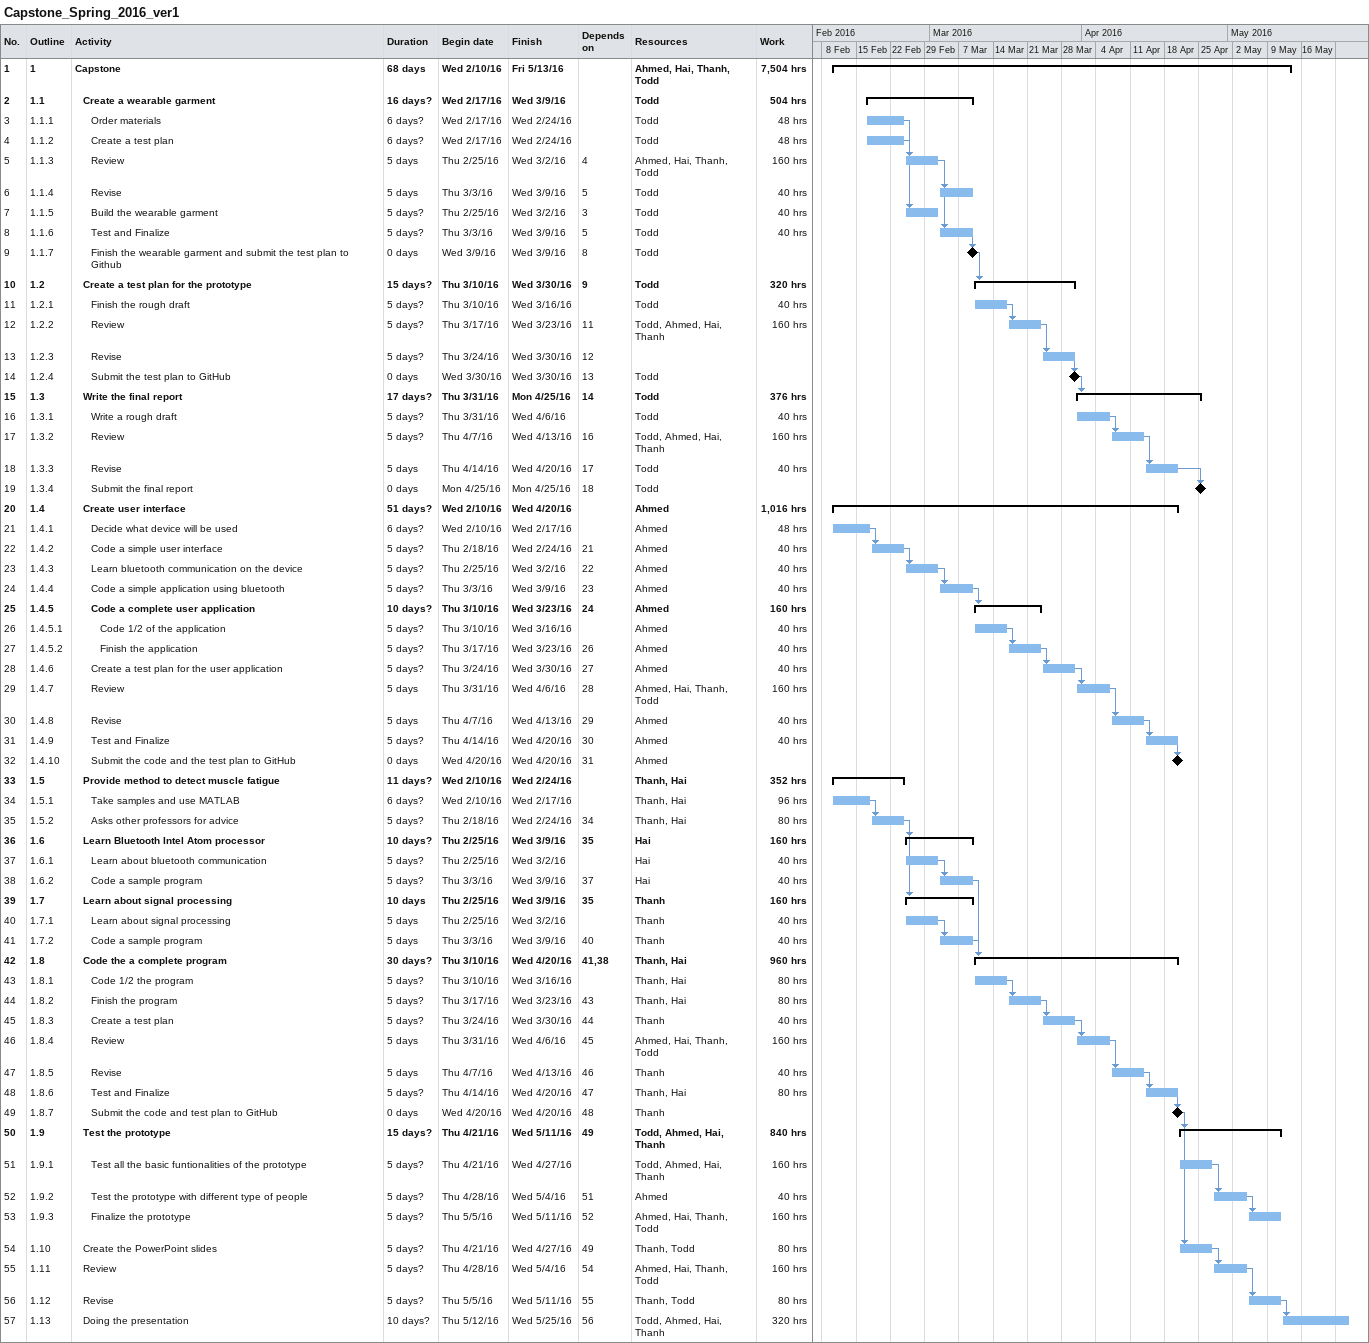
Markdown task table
Capstone_Spring_2016_ver1

| ID | WBS | Task | Duration | Start | Finish | Predecessors | Resources | Work (h) |
|---|---|---|---|---|---|---|---|---|
| 1 | 1 | **Capstone** | 68d | 2016-02-10 | 2016-05-13 |  | Ahmed, Hai, Thanh, Todd | 7504 |
| 2 | 1.1 | **Create a wearable garment** | 16d? | 2016-02-17 | 2016-03-09 |  | Todd | 504 |
| 3 | 1.1.1 | Order materials | 6d? | 2016-02-17 | 2016-02-24 |  | Todd | 48 |
| 4 | 1.1.2 | Create a test plan | 6d? | 2016-02-17 | 2016-02-24 |  | Todd | 48 |
| 5 | 1.1.3 | Review | 5d | 2016-02-25 | 2016-03-02 | 4 | Ahmed, Hai, Thanh, Todd | 160 |
| 6 | 1.1.4 | Revise | 5d | 2016-03-03 | 2016-03-09 | 5 | Todd | 40 |
| 7 | 1.1.5 | Build the wearable garment | 5d? | 2016-02-25 | 2016-03-02 | 3 | Todd | 40 |
| 8 | 1.1.6 | Test and Finalize | 5d? | 2016-03-03 | 2016-03-09 | 5 | Todd | 40 |
| 9 | 1.1.7 | Finish the wearable garment and submit the test plan to Github | 0d | 2016-03-09 | 2016-03-09 | 8 | Todd |  |
| 10 | 1.2 | **Create a test plan for the prototype** | 15d? | 2016-03-10 | 2016-03-30 | 9 | Todd | 320 |
| 11 | 1.2.1 | Finish the rough draft | 5d? | 2016-03-10 | 2016-03-16 |  | Todd | 40 |
| 12 | 1.2.2 | Review | 5d? | 2016-03-17 | 2016-03-23 | 11 | Todd, Ahmed, Hai, Thanh | 160 |
| 13 | 1.2.3 | Revise | 5d? | 2016-03-24 | 2016-03-30 | 12 |  |  |
| 14 | 1.2.4 | Submit the test plan to GitHub | 0d | 2016-03-30 | 2016-03-30 | 13 | Todd |  |
| 15 | 1.3 | **Write the final report** | 17d? | 2016-03-31 | 2016-04-25 | 14 | Todd | 376 |
| 16 | 1.3.1 | Write a rough draft | 5d? | 2016-03-31 | 2016-04-06 |  | Todd | 40 |
| 17 | 1.3.2 | Review | 5d? | 2016-04-07 | 2016-04-13 | 16 | Todd, Ahmed, Hai, Thanh | 160 |
| 18 | 1.3.3 | Revise | 5d | 2016-04-14 | 2016-04-20 | 17 | Todd | 40 |
| 19 | 1.3.4 | Submit the final report | 0d | 2016-04-25 | 2016-04-25 | 18 | Todd |  |
| 20 | 1.4 | **Create user interface** | 51d? | 2016-02-10 | 2016-04-20 |  | Ahmed | 1016 |
| 21 | 1.4.1 | Decide what device will be used | 6d? | 2016-02-10 | 2016-02-17 |  | Ahmed | 48 |
| 22 | 1.4.2 | Code a simple user interface | 5d? | 2016-02-18 | 2016-02-24 | 21 | Ahmed | 40 |
| 23 | 1.4.3 | Learn bluetooth communication on the device | 5d? | 2016-02-25 | 2016-03-02 | 22 | Ahmed | 40 |
| 24 | 1.4.4 | Code a simple application using bluetooth | 5d? | 2016-03-03 | 2016-03-09 | 23 | Ahmed | 40 |
| 25 | 1.4.5 | **Code a complete user application** | 10d? | 2016-03-10 | 2016-03-23 | 24 | Ahmed | 160 |
| 26 | 1.4.5.1 | Code 1/2 of the application | 5d? | 2016-03-10 | 2016-03-16 |  | Ahmed | 40 |
| 27 | 1.4.5.2 | Finish the application | 5d? | 2016-03-17 | 2016-03-23 | 26 | Ahmed | 40 |
| 28 | 1.4.6 | Create a test plan for the user application | 5d? | 2016-03-24 | 2016-03-30 | 27 | Ahmed | 40 |
| 29 | 1.4.7 | Review | 5d | 2016-03-31 | 2016-04-06 | 28 | Ahmed, Hai, Thanh, Todd | 160 |
| 30 | 1.4.8 | Revise | 5d | 2016-04-07 | 2016-04-13 | 29 | Ahmed | 40 |
| 31 | 1.4.9 | Test and Finalize | 5d? | 2016-04-14 | 2016-04-20 | 30 | Ahmed | 40 |
| 32 | 1.4.10 | Submit the code and the test plan to GitHub | 0d | 2016-04-20 | 2016-04-20 | 31 | Ahmed |  |
| 33 | 1.5 | **Provide method to detect muscle fatigue** | 11d? | 2016-02-10 | 2016-02-24 |  | Thanh, Hai | 352 |
| 34 | 1.5.1 | Take samples and use MATLAB | 6d? | 2016-02-10 | 2016-02-17 |  | Thanh, Hai | 96 |
| 35 | 1.5.2 | Asks other professors for advice | 5d? | 2016-02-18 | 2016-02-24 | 34 | Thanh, Hai | 80 |
| 36 | 1.6 | **Learn Bluetooth Intel Atom processor** | 10d? | 2016-02-25 | 2016-03-09 | 35 | Hai | 160 |
| 37 | 1.6.1 | Learn about bluetooth communication | 5d? | 2016-02-25 | 2016-03-02 |  | Hai | 40 |
| 38 | 1.6.2 | Code a sample program | 5d? | 2016-03-03 | 2016-03-09 | 37 | Hai | 40 |
| 39 | 1.7 | **Learn about signal processing** | 10d | 2016-02-25 | 2016-03-09 | 35 | Thanh | 160 |
| 40 | 1.7.1 | Learn about signal processing | 5d | 2016-02-25 | 2016-03-02 |  | Thanh | 40 |
| 41 | 1.7.2 | Code a sample program | 5d | 2016-03-03 | 2016-03-09 | 40 | Thanh | 40 |
| 42 | 1.8 | **Code the a complete program** | 30d? | 2016-03-10 | 2016-04-20 | 41, 38 | Thanh, Hai | 960 |
| 43 | 1.8.1 | Code 1/2 the program | 5d? | 2016-03-10 | 2016-03-16 |  | Thanh, Hai | 80 |
| 44 | 1.8.2 | Finish the program | 5d? | 2016-03-17 | 2016-03-23 | 43 | Thanh, Hai | 80 |
| 45 | 1.8.3 | Create a test plan | 5d? | 2016-03-24 | 2016-03-30 | 44 | Thanh | 40 |
| 46 | 1.8.4 | Review | 5d | 2016-03-31 | 2016-04-06 | 45 | Ahmed, Hai, Thanh, Todd | 160 |
| 47 | 1.8.5 | Revise | 5d | 2016-04-07 | 2016-04-13 | 46 | Thanh | 40 |
| 48 | 1.8.6 | Test and Finalize | 5d? | 2016-04-14 | 2016-04-20 | 47 | Thanh, Hai | 80 |
| 49 | 1.8.7 | Submit the code and test plan to GitHub | 0d | 2016-04-20 | 2016-04-20 | 48 | Thanh |  |
| 50 | 1.9 | **Test the prototype** | 15d? | 2016-04-21 | 2016-05-11 | 49 | Todd, Ahmed, Hai, Thanh | 840 |
| 51 | 1.9.1 | Test all the basic funtionalities of the prototype | 5d? | 2016-04-21 | 2016-04-27 |  | Todd, Ahmed, Hai, Thanh | 160 |
| 52 | 1.9.2 | Test the prototype with different type of people | 5d? | 2016-04-28 | 2016-05-04 | 51 | Ahmed | 40 |
| 53 | 1.9.3 | Finalize the prototype | 5d? | 2016-05-05 | 2016-05-11 | 52 | Ahmed, Hai, Thanh, Todd | 160 |
| 54 | 1.10 | Create the PowerPoint slides | 5d? | 2016-04-21 | 2016-04-27 | 49 | Thanh, Todd | 80 |
| 55 | 1.11 | Review | 5d? | 2016-04-28 | 2016-05-04 | 54 | Ahmed, Hai, Thanh, Todd | 160 |
| 56 | 1.12 | Revise | 5d? | 2016-05-05 | 2016-05-11 | 55 | Thanh, Todd | 80 |
| 57 | 1.13 | Doing the presentation | 10d? | 2016-05-12 | 2016-05-25 | 56 | Todd, Ahmed, Hai, Thanh | 320 |
